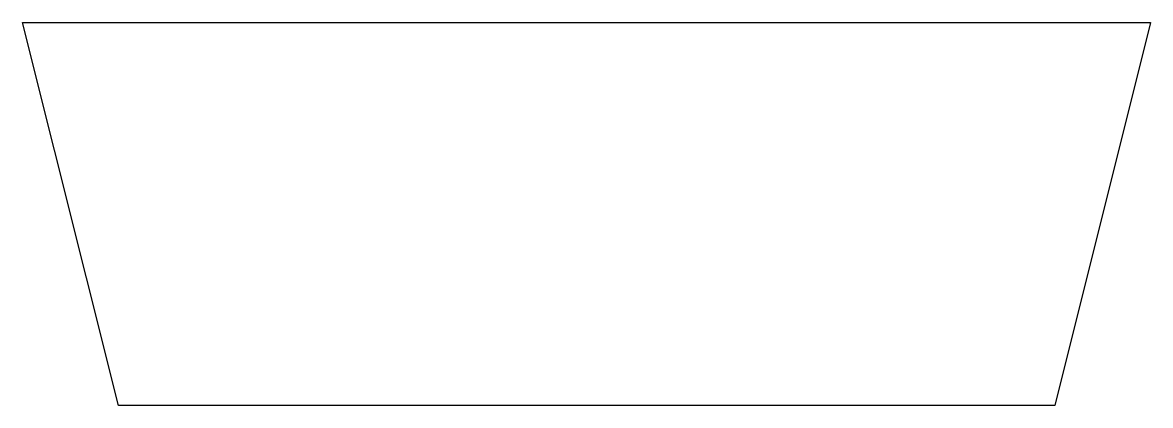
# Model space of a CAD drawing. Header units: millimetres. Extents: x 0 to 451, y -77 to 77.
import ezdxf

# ---------------------------------------------------------------- set-up
doc = ezdxf.new("R2010")
doc.units = ezdxf.units.MM
doc.header["$LTSCALE"] = 10
doc.layers.add('MEMBERS', color=5, linetype='Continuous')

msp = doc.modelspace()

# ---------------------------------------------------------------- linework, layer by layer
at = {"layer": 'MEMBERS', "color": 3, "linetype": 'Continuous'}
for p, q in [((0, 76.57), (166.46, 76.58)), ((38.28, -76.57), (0, 76.57)), ((166.46, 76.58), (450.66, 76.55)), ((450.66, 76.55), (412.42, -76.56)), ((412.42, -76.56), (38.28, -76.57))]:
    msp.add_line(p, q, dxfattribs=at)

doc.saveas('drawing.dxf')
